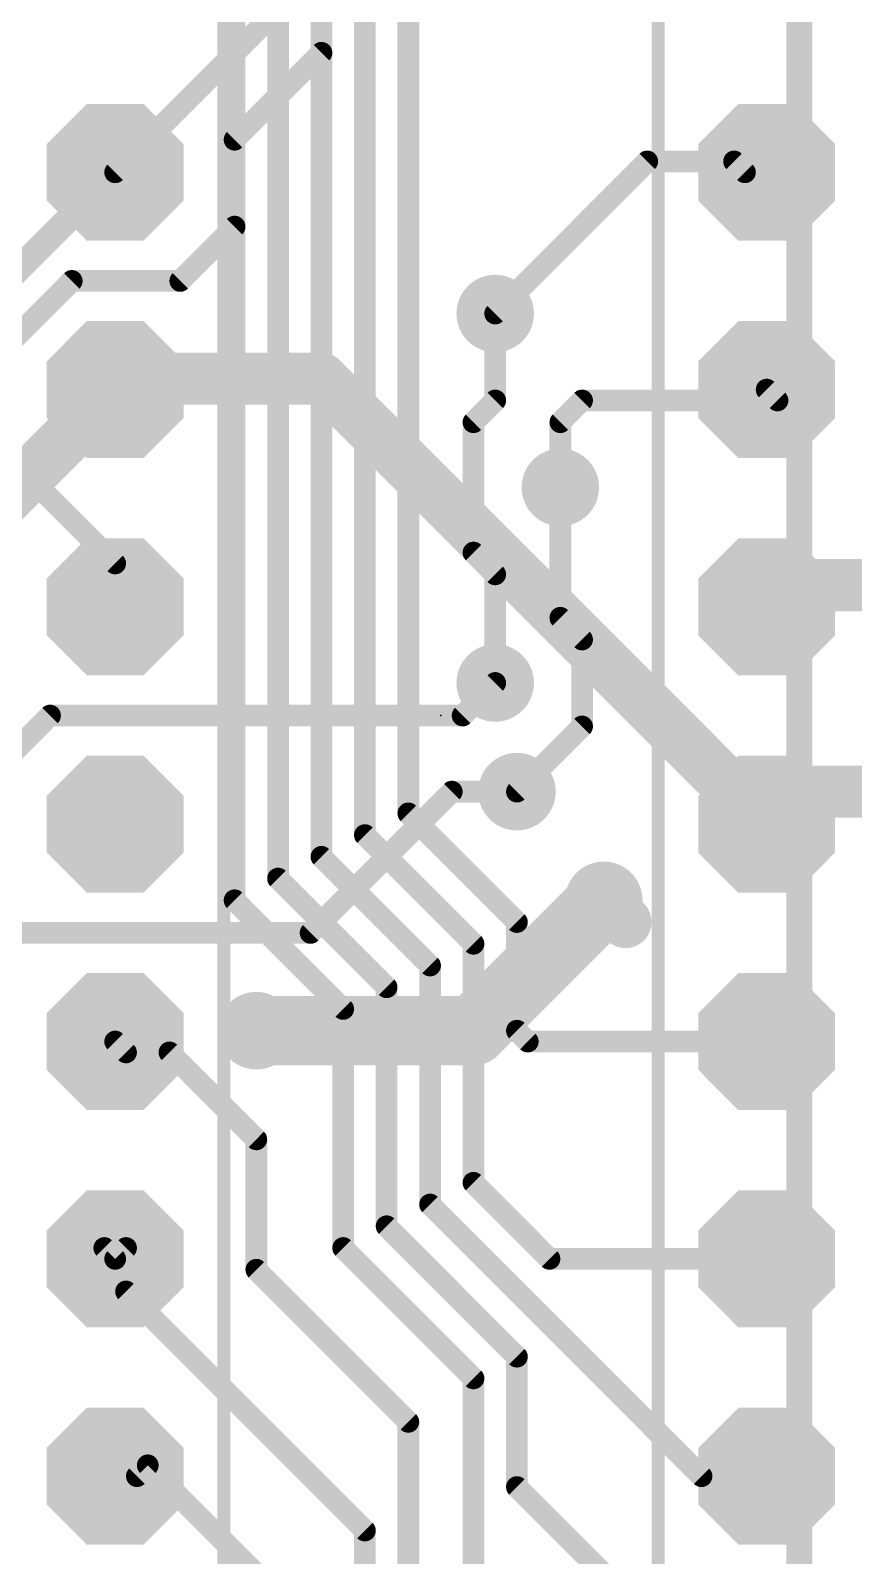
# Model space of a CAD drawing. Extents: x -0.4 to 91.5, y -0.3 to 57.4.
# Drawn here: x 25.04 to 34.67, y 16.09 to 33.92 of the extents above; entities that cross this region are included whole.
import ezdxf

# ---------------------------------------------------------------- set-up
doc = ezdxf.new("R2010")
doc.units = 0
for name, color, linetype in [('1', 12, 'CONTINUOUS'), ('16', 132, 'CONTINUOUS'), ('17', 110, 'CONTINUOUS'), ('18', 110, 'CONTINUOUS'), ('21', 253, 'CONTINUOUS'), ('23', 53, 'CONTINUOUS')]:
    doc.layers.add(name, color=color, linetype=linetype)

# ---------------------------------------------------------------- blocks, each defined once
blk = doc.blocks.new('OCTAGONP')
at = {"const_width": 0.5}
blk.add_lwpolyline([(-0.25, -0.1036), (-0.25, 0.1036), (-0.1036, 0.25), (0.1036, 0.25), (0.25, 0.1036), (0.25, -0.1036), (0.1036, -0.25), (-0.1036, -0.25), (-0.25, -0.1036), (-0.25, 0.1036)], dxfattribs=at)
blk = doc.blocks.new('ROUNDP')
at = {"const_width": 0.5}
blk.add_lwpolyline([(0, -0.25, 1), (0, 0.25, 1), (0, -0.25)], format="xyb", dxfattribs=at)
blk = doc.blocks.new('ROUNDV')
at = {"const_width": 0.5}
blk.add_lwpolyline([(0, -0.25, 1), (0, 0.25, 1), (0, -0.25)], format="xyb", dxfattribs=at)

msp = doc.modelspace()

# ---------------------------------------------------------------- linework, layer by layer
at = {"layer": '1'}
for points, const_width in [([(34.036, -0.127), (34.036, 57.277)], 0.3048), ([(29.464, 24.765), (29.464, 45.339)], 0.254), ([(28.956, 24.511), (28.956, 45.085)], 0.254), ([(28.448, 24.257), (28.448, 44.831)], 0.254), ([(27.94, 24.003), (27.94, 44.577)], 0.254), ([(27.432, 23.749), (27.432, 44.069)], 0.254), ([(30.48, 29.591), (30.48, 30.607)], 0.254), ([(24.638, 28.321), (26.035, 29.718)], 0.6096), ([(30.226, 29.337), (30.48, 29.591)], 0.254), ([(30.226, 27.813), (30.226, 29.337)], 0.254), ([(31.242, 27.051), (31.242, 28.575)], 0.254), ([(30.48, 27.559), (30.226, 27.813)], 0.254), ([(30.48, 26.289), (30.48, 27.559)], 0.254), ([(34.163, 27.432), (37.973, 27.432)], 0.6096), ([(33.655, 27.178), (33.782, 27.305)], 0.6096), ([(33.782, 27.305), (34.036, 27.305)], 0.6096), ([(31.496, 26.797), (31.242, 27.051)], 0.254), ([(31.496, 25.781), (31.496, 26.797)], 0.254), ([(30.734, 25.019), (31.496, 25.781)], 0.254), ([(29.464, 24.765), (30.734, 23.495)], 0.254), ([(26.035, 24.638), (26.035, 24.13)], 0.254), ([(30.226, 23.241), (28.956, 24.511)], 0.254), ([(29.718, 22.987), (28.448, 24.257)], 0.254), ([(29.21, 22.733), (27.94, 24.003)], 0.254), ([(31.75, 23.749), (32.004, 23.495)], 0.6096), ([(28.702, 22.479), (27.432, 23.749)], 0.254), ([(30.734, 23.495), (30.734, 22.225)], 0.254), ([(30.226, 20.447), (30.226, 23.241)], 0.254), ([(29.718, 20.193), (29.718, 22.987)], 0.254), ([(29.21, 19.939), (29.21, 22.733)], 0.254), ([(28.702, 19.685), (28.702, 22.479)], 0.254), ([(30.734, 22.225), (30.861, 22.098)], 0.254), ([(26.162, 21.971), (26.035, 22.098)], 0.254), ([(30.861, 22.098), (33.655, 22.098)], 0.254), ([(26.67, 21.971), (26.162, 21.971)], 0.254), ([(27.686, 20.955), (26.67, 21.971)], 0.254), ([(27.686, 19.431), (27.686, 20.955)], 0.254), ([(30.226, 20.447), (31.115, 19.558)], 0.254), ([(29.718, 20.193), (32.893, 17.018)], 0.254), ([(30.734, 18.415), (29.21, 19.939)], 0.254), ([(26.162, 19.685), (26.035, 19.558)], 0.254), ([(26.162, 19.177), (26.162, 19.685)], 0.254), ([(30.226, 18.161), (28.702, 19.685)], 0.254), ([(31.115, 19.558), (33.655, 19.558)], 0.254), ([(29.464, 17.653), (27.686, 19.431)], 0.254), ([(28.956, 16.383), (26.162, 19.177)], 0.254), ([(30.734, 16.891), (30.734, 18.415)], 0.254), ([(30.226, 15.367), (30.226, 18.161)], 0.254), ([(29.464, 14.097), (29.464, 17.653)], 0.254), ([(26.289, 17.018), (26.035, 17.018)], 0.254), ([(26.416, 17.145), (26.289, 17.018)], 0.254), ([(28.448, 15.113), (26.416, 17.145)], 0.254), ([(32.893, 17.018), (33.655, 17.018)], 0.254), ([(33.147, 14.478), (30.734, 16.891)], 0.254), ([(28.956, 11.176), (28.956, 16.383)], 0.254)]:
    msp.add_lwpolyline(points, dxfattribs=dict(at, const_width=const_width))
for points, const_width in [([(30.5435, 30.607, 1), (30.4165, 30.607)], 0.127), ([(26.1428, 29.6102, 1), (25.9272, 29.8258)], 0.3048), ([(30.4165, 29.591, 1), (30.5435, 29.591)], 0.127), ([(30.5249, 29.5461, 1), (30.4351, 29.6359)], 0.127), ([(30.2895, 29.337, 1), (30.1625, 29.337)], 0.127), ([(30.1811, 29.3819, 1), (30.2709, 29.2921)], 0.127), ([(31.3055, 28.575, 1), (31.1785, 28.575)], 0.127), ([(30.2709, 27.8579, 1), (30.1811, 27.7681)], 0.127), ([(30.1625, 27.813, 1), (30.2895, 27.813)], 0.127), ([(30.5435, 27.559, 1), (30.4165, 27.559)], 0.127), ([(30.4351, 27.5141, 1), (30.5249, 27.6039)], 0.127), ([(34.163, 27.432, 0.4142), (34.036, 27.305)], 0.6096), ([(34.163, 27.5844, 1), (34.163, 27.2796)], 0.3048), ([(34.163, 27.2796, 1), (34.163, 27.5844)], 0.3048), ([(33.782, 27.4574, 1), (33.782, 27.1526)], 0.3048), ([(33.8898, 27.1972, 1), (33.6742, 27.4128)], 0.3048), ([(33.8836, 27.305, 1), (34.1884, 27.305)], 0.3048), ([(34.036, 27.1526, 1), (34.036, 27.4574)], 0.3048), ([(33.5472, 27.2858, 1), (33.7628, 27.0702)], 0.3048), ([(31.2869, 27.0959, 1), (31.1971, 27.0061)], 0.127), ([(31.1785, 27.051, 1), (31.3055, 27.051)], 0.127), ([(31.5595, 26.797, 1), (31.4325, 26.797)], 0.127), ([(31.4511, 26.7521, 1), (31.5409, 26.8419)], 0.127), ([(30.4165, 26.289, 1), (30.5435, 26.289)], 0.127), ([(31.5409, 25.7361, 1), (31.4511, 25.8259)], 0.127), ([(31.4325, 25.781, 1), (31.5595, 25.781)], 0.127), ([(30.6891, 25.0639, 1), (30.7789, 24.9741)], 0.127), ([(29.5089, 24.8099, 1), (29.4191, 24.7201)], 0.127), ([(29.4005, 24.765, 1), (29.5275, 24.765)], 0.127), ([(26.0985, 24.638, 1), (25.9715, 24.638)], 0.127), ([(29.0009, 24.5559, 1), (28.9111, 24.4661)], 0.127), ([(28.8925, 24.511, 1), (29.0195, 24.511)], 0.127), ([(28.4929, 24.3019, 1), (28.4031, 24.2121)], 0.127), ([(28.3845, 24.257, 1), (28.5115, 24.257)], 0.127), ([(25.9715, 24.13, 1), (26.0985, 24.13)], 0.127), ([(27.9849, 24.0479, 1), (27.8951, 23.9581)], 0.127), ([(27.8765, 24.003, 1), (28.0035, 24.003)], 0.127), ([(31.8578, 23.8568, 1), (31.6422, 23.6412)], 0.3048), ([(27.4769, 23.7939, 1), (27.3871, 23.7041)], 0.127), ([(27.3685, 23.749, 1), (27.4955, 23.749)], 0.127), ([(31.8962, 23.3872, 1), (32.1118, 23.6028)], 0.3048), ([(30.7975, 23.495, 1), (30.6705, 23.495)], 0.127), ([(30.6891, 23.4501, 1), (30.7789, 23.5399)], 0.127), ([(30.2895, 23.241, 1), (30.1625, 23.241)], 0.127), ([(30.1811, 23.1961, 1), (30.2709, 23.2859)], 0.127), ([(29.7815, 22.987, 1), (29.6545, 22.987)], 0.127), ([(29.6731, 22.9421, 1), (29.7629, 23.0319)], 0.127), ([(29.2735, 22.733, 1), (29.1465, 22.733)], 0.127), ([(29.1651, 22.6881, 1), (29.2549, 22.7779)], 0.127), ([(28.7655, 22.479, 1), (28.6385, 22.479)], 0.127), ([(28.6571, 22.4341, 1), (28.7469, 22.5239)], 0.127), ([(30.7789, 22.2699, 1), (30.6891, 22.1801)], 0.127), ([(30.6705, 22.225, 1), (30.7975, 22.225)], 0.127), ([(26.0799, 22.1429, 1), (25.9901, 22.0531)], 0.127), ([(30.861, 22.1615, 1), (30.861, 22.0345)], 0.127), ([(30.8161, 22.0531, 1), (30.9059, 22.1429)], 0.127), ([(33.655, 22.0345, 1), (33.655, 22.1615)], 0.127), ([(26.162, 22.0345, 1), (26.162, 21.9075)], 0.127), ([(26.1171, 21.9261, 1), (26.2069, 22.0159)], 0.127), ([(26.7149, 22.0159, 1), (26.6251, 21.9261)], 0.127), ([(26.67, 21.9075, 1), (26.67, 22.0345)], 0.127), ([(27.7495, 20.955, 1), (27.6225, 20.955)], 0.127), ([(27.6411, 20.9101, 1), (27.7309, 20.9999)], 0.127), ([(30.2709, 20.4919, 1), (30.1811, 20.4021)], 0.127), ([(30.1625, 20.447, 1), (30.2895, 20.447)], 0.127), ([(29.7629, 20.2379, 1), (29.6731, 20.1481)], 0.127), ([(29.6545, 20.193, 1), (29.7815, 20.193)], 0.127), ([(29.2549, 19.9839, 1), (29.1651, 19.8941)], 0.127), ([(29.1465, 19.939, 1), (29.2735, 19.939)], 0.127), ([(26.2255, 19.685, 1), (26.0985, 19.685)], 0.127), ([(26.2069, 19.6401, 1), (26.1171, 19.7299)], 0.127), ([(28.7469, 19.7299, 1), (28.6571, 19.6401)], 0.127), ([(25.9901, 19.6029, 1), (26.0799, 19.5131)], 0.127), ([(28.6385, 19.685, 1), (28.7655, 19.685)], 0.127), ([(31.115, 19.6215, 1), (31.115, 19.4945)], 0.127), ([(31.0701, 19.5131, 1), (31.1599, 19.6029)], 0.127), ([(33.655, 19.4945, 1), (33.655, 19.6215)], 0.127), ([(27.7309, 19.4759, 1), (27.6411, 19.3861)], 0.127), ([(27.6225, 19.431, 1), (27.7495, 19.431)], 0.127), ([(26.2069, 19.2219, 1), (26.1171, 19.1321)], 0.127), ([(26.0985, 19.177, 1), (26.2255, 19.177)], 0.127), ([(30.7975, 18.415, 1), (30.6705, 18.415)], 0.127), ([(30.6891, 18.3701, 1), (30.7789, 18.4599)], 0.127), ([(30.2895, 18.161, 1), (30.1625, 18.161)], 0.127), ([(30.1811, 18.1161, 1), (30.2709, 18.2059)], 0.127), ([(29.5275, 17.653, 1), (29.4005, 17.653)], 0.127), ([(29.4191, 17.6081, 1), (29.5089, 17.6979)], 0.127), ([(26.035, 17.0815, 1), (26.035, 16.9545)], 0.127), ([(26.2441, 17.0629, 1), (26.3339, 16.9731)], 0.127), ([(26.289, 16.9545, 1), (26.289, 17.0815)], 0.127), ([(26.4609, 17.1899, 1), (26.3711, 17.1001)], 0.127), ([(26.4609, 17.1001, 1), (26.3711, 17.1899)], 0.127), ([(32.893, 17.0815, 1), (32.893, 16.9545)], 0.127), ([(32.8481, 16.9731, 1), (32.9379, 17.0629)], 0.127), ([(33.655, 16.9545, 1), (33.655, 17.0815)], 0.127), ([(30.7789, 16.9359, 1), (30.6891, 16.8461)], 0.127), ([(30.6705, 16.891, 1), (30.7975, 16.891)], 0.127), ([(29.0195, 16.383, 1), (28.8925, 16.383)], 0.127), ([(28.9111, 16.3381, 1), (29.0009, 16.4279)], 0.127)]:
    msp.add_lwpolyline(points, format="xyb", dxfattribs=dict(at, const_width=const_width))
at = {"layer": '16'}
for points, const_width in [([(28.448, 33.655), (28.448, 38.227)], 0.254), ([(26.035, 32.258), (27.94, 34.163)], 0.254), ([(27.432, 32.639), (28.448, 33.655)], 0.254), ([(27.432, 31.623), (27.432, 32.639)], 0.254), ([(30.48, 30.607), (32.258, 32.385)], 0.254), ([(32.258, 32.385), (33.274, 32.385)], 0.254), ([(33.274, 32.385), (33.401, 32.258)], 0.254), ([(21.844, 28.067), (26.035, 32.258)], 0.3048), ([(33.401, 32.258), (33.655, 32.258)], 0.254), ([(26.797, 30.988), (27.432, 31.623)], 0.254), ([(24.638, 30.099), (25.527, 30.988)], 0.254), ([(25.527, 30.988), (26.797, 30.988)], 0.254), ([(26.035, 29.718), (26.162, 29.845)], 0.6096), ([(26.162, 29.845), (28.448, 29.845)], 0.6096), ([(28.448, 29.845), (33.655, 24.638)], 0.6096), ([(33.782, 29.591), (33.655, 29.718)], 0.254), ([(31.242, 29.337), (31.496, 29.591)], 0.254), ([(31.496, 29.591), (33.782, 29.591)], 0.254), ([(31.242, 28.575), (31.242, 29.337)], 0.254), ([(26.035, 27.686), (24.638, 29.083)], 0.254), ([(26.035, 27.178), (26.035, 27.686)], 0.254), ([(30.099, 25.908), (30.48, 26.289)], 0.254), ([(22.987, 23.622), (25.273, 25.908)], 0.254), ([(25.273, 25.908), (30.099, 25.908)], 0.254), ([(33.655, 25.019), (35.814, 25.019)], 0.6096), ([(33.655, 24.638), (33.655, 25.019)], 0.6096), ([(28.321, 23.368), (29.972, 25.019)], 0.254), ([(29.972, 25.019), (30.734, 25.019)], 0.254), ([(33.655, 24.638), (33.782, 24.765)], 0.6096), ([(30.226, 22.225), (31.75, 23.749)], 0.8128), ([(24.765, 23.368), (28.321, 23.368)], 0.254), ([(27.686, 22.225), (30.226, 22.225)], 0.8128), ([(26.035, 19.558), (25.908, 19.685)], 0.254)]:
    msp.add_lwpolyline(points, dxfattribs=dict(at, const_width=const_width))
for points, const_width in [([(28.3845, 33.655, 1), (28.5115, 33.655)], 0.127), ([(28.4929, 33.6101, 1), (28.4031, 33.6999)], 0.127), ([(27.4955, 32.639, 1), (27.3685, 32.639)], 0.127), ([(27.3871, 32.6839, 1), (27.4769, 32.5941)], 0.127), ([(32.258, 32.4485, 1), (32.258, 32.3215)], 0.127), ([(32.3029, 32.3401, 1), (32.2131, 32.4299)], 0.127), ([(33.3189, 32.4299, 1), (33.2291, 32.3401)], 0.127), ([(33.274, 32.3215, 1), (33.274, 32.4485)], 0.127), ([(26.0889, 32.2041, 1), (25.9811, 32.3119)], 0.1524), ([(25.9901, 32.3029, 1), (26.0799, 32.2131)], 0.127), ([(33.401, 32.3215, 1), (33.401, 32.1945)], 0.127), ([(33.3561, 32.2131, 1), (33.4459, 32.3029)], 0.127), ([(33.655, 32.1945, 1), (33.655, 32.3215)], 0.127), ([(27.4769, 31.5781, 1), (27.3871, 31.6679)], 0.127), ([(27.3685, 31.623, 1), (27.4955, 31.623)], 0.127), ([(25.527, 31.0515, 1), (25.527, 30.9245)], 0.127), ([(25.5719, 30.9431, 1), (25.4821, 31.0329)], 0.127), ([(26.7521, 31.0329, 1), (26.8419, 30.9431)], 0.127), ([(26.797, 30.9245, 1), (26.797, 31.0515)], 0.127), ([(30.4351, 30.6519, 1), (30.5249, 30.5621)], 0.127), ([(26.162, 29.9974, 1), (26.162, 29.6926)], 0.3048), ([(26.2698, 29.7372, 1), (26.0542, 29.9528)], 0.3048), ([(28.5558, 29.9528, 1), (28.3402, 29.7372)], 0.3048), ([(28.448, 29.6926, 1), (28.448, 29.9974)], 0.3048), ([(25.9272, 29.8258, 1), (26.1428, 29.6102)], 0.3048), ([(33.6999, 29.7629, 1), (33.6101, 29.6731)], 0.127), ([(31.496, 29.6545, 1), (31.496, 29.5275)], 0.127), ([(31.5409, 29.5461, 1), (31.4511, 29.6359)], 0.127), ([(33.7371, 29.5461, 1), (33.8269, 29.6359)], 0.127), ([(33.782, 29.5275, 1), (33.782, 29.6545)], 0.127), ([(31.3055, 29.337, 1), (31.1785, 29.337)], 0.127), ([(31.1971, 29.3819, 1), (31.2869, 29.2921)], 0.127), ([(31.1785, 28.575, 1), (31.3055, 28.575)], 0.127), ([(26.0985, 27.686, 1), (25.9715, 27.686)], 0.127), ([(25.9901, 27.6411, 1), (26.0799, 27.7309)], 0.127), ([(25.9715, 27.178, 1), (26.0985, 27.178)], 0.127), ([(30.5249, 26.2441, 1), (30.4351, 26.3339)], 0.127), ([(25.273, 25.9715, 1), (25.273, 25.8445)], 0.127), ([(25.3179, 25.8631, 1), (25.2281, 25.9529)], 0.127), ([(30.099, 25.8445, 1), (30.099, 25.9715)], 0.127), ([(30.0541, 25.9529, 1), (30.1439, 25.8631)], 0.127), ([(33.655, 25.1714, 1), (33.655, 24.8666)], 0.3048), ([(33.8074, 25.019, 1), (33.5026, 25.019)], 0.3048), ([(29.972, 25.0825, 1), (29.972, 24.9555)], 0.127), ([(30.0169, 24.9741, 1), (29.9271, 25.0639)], 0.127), ([(30.734, 24.9555, 1), (30.734, 25.0825)], 0.127), ([(33.8898, 24.6572, 1), (33.6742, 24.8728)], 0.3048), ([(33.5472, 24.7458, 1), (33.7628, 24.5302)], 0.3048), ([(33.5026, 24.638, 1), (33.8074, 24.638)], 0.3048), ([(33.5472, 24.5302, 1), (33.7628, 24.7458)], 0.3048), ([(31.8937, 23.6053, 1), (31.6063, 23.8927)], 0.4064), ([(28.2761, 23.4129, 1), (28.3659, 23.3231)], 0.127), ([(28.321, 23.3045, 1), (28.321, 23.4315)], 0.127), ([(27.686, 22.4282, 1), (27.686, 22.0218)], 0.4064), ([(30.0823, 22.3687, 1), (30.3697, 22.0813)], 0.4064), ([(30.226, 22.0218, 1), (30.226, 22.4282)], 0.4064), ([(25.9529, 19.7299, 1), (25.8631, 19.6401)], 0.127), ([(25.9901, 19.5131, 1), (26.0799, 19.6029)], 0.127)]:
    msp.add_lwpolyline(points, format="xyb", dxfattribs=dict(at, const_width=const_width))
at = {"layer": '21', "const_width": 0.1524}
for points in [[(27.305, 8.128), (27.305, 43.688)], [(32.385, 8.128), (32.385, 43.688)]]:
    msp.add_lwpolyline(points, dxfattribs=at)
at = {"layer": '23'}
msp.add_point((29.845, 25.908), dxfattribs=at)

# ---------------------------------------------------------------- block references
at = {"layer": '17', "rotation": 90}
for name, p, xscale, yscale in [('OCTAGONP', (26.035, 32.258), 1.6002, 1.6002), ('OCTAGONP', (26.035, 32.258), 1.6002, 1.6002), ('OCTAGONP', (33.655, 32.258), 1.6002, 1.6002), ('OCTAGONP', (33.655, 32.258), 1.6002, 1.6002), ('ROUNDP', (26.035, 32.258), 1.3208, 1.3208), ('ROUNDP', (33.655, 32.258), 1.3208, 1.3208), ('OCTAGONP', (26.035, 29.718), 1.6002, 1.6002), ('OCTAGONP', (26.035, 29.718), 1.6002, 1.6002), ('OCTAGONP', (33.655, 29.718), 1.6002, 1.6002), ('OCTAGONP', (33.655, 29.718), 1.6002, 1.6002), ('ROUNDP', (26.035, 29.718), 1.3208, 1.3208), ('ROUNDP', (33.655, 29.718), 1.3208, 1.3208), ('OCTAGONP', (26.035, 27.178), 1.6002, 1.6002), ('OCTAGONP', (26.035, 27.178), 1.6002, 1.6002), ('ROUNDP', (26.035, 27.178), 1.3208, 1.3208), ('OCTAGONP', (33.655, 27.178), 1.6002, 1.6002), ('OCTAGONP', (33.655, 27.178), 1.6002, 1.6002), ('ROUNDP', (33.655, 27.178), 1.3208, 1.3208), ('OCTAGONP', (26.035, 24.638), 1.6002, 1.6002), ('OCTAGONP', (26.035, 24.638), 1.6002, 1.6002), ('OCTAGONP', (33.655, 24.638), 1.6002, 1.6002), ('OCTAGONP', (33.655, 24.638), 1.6002, 1.6002), ('ROUNDP', (26.035, 24.638), 1.3208, 1.3208), ('ROUNDP', (33.655, 24.638), 1.3208, 1.3208), ('OCTAGONP', (26.035, 22.098), 1.6002, 1.6002), ('OCTAGONP', (26.035, 22.098), 1.6002, 1.6002), ('OCTAGONP', (33.655, 22.098), 1.6002, 1.6002), ('OCTAGONP', (33.655, 22.098), 1.6002, 1.6002), ('ROUNDP', (26.035, 22.098), 1.3208, 1.3208), ('ROUNDP', (33.655, 22.098), 1.3208, 1.3208), ('OCTAGONP', (26.035, 19.558), 1.6002, 1.6002), ('OCTAGONP', (26.035, 19.558), 1.6002, 1.6002), ('OCTAGONP', (33.655, 19.558), 1.6002, 1.6002), ('OCTAGONP', (33.655, 19.558), 1.6002, 1.6002), ('ROUNDP', (26.035, 19.558), 1.3208, 1.3208), ('ROUNDP', (33.655, 19.558), 1.3208, 1.3208), ('OCTAGONP', (26.035, 17.018), 1.6002, 1.6002), ('OCTAGONP', (26.035, 17.018), 1.6002, 1.6002), ('ROUNDP', (26.035, 17.018), 1.3208, 1.3208), ('OCTAGONP', (33.655, 17.018), 1.6002, 1.6002), ('OCTAGONP', (33.655, 17.018), 1.6002, 1.6002), ('ROUNDP', (33.655, 17.018), 1.3208, 1.3208)]:
    msp.add_blockref(name, p, dxfattribs=dict(at, xscale=xscale, yscale=yscale))
at = {"layer": '18', "xscale": 0.9064, "yscale": 0.9064}
for p in [(30.48, 30.607), (30.48, 30.607), (31.242, 28.575), (31.242, 28.575), (30.48, 26.289), (30.48, 26.289), (30.734, 25.019), (30.734, 25.019), (31.75, 23.749), (31.75, 23.749), (27.686, 22.225), (27.686, 22.225)]:
    msp.add_blockref('ROUNDV', p, dxfattribs=at)

doc.saveas('drawing.dxf')
